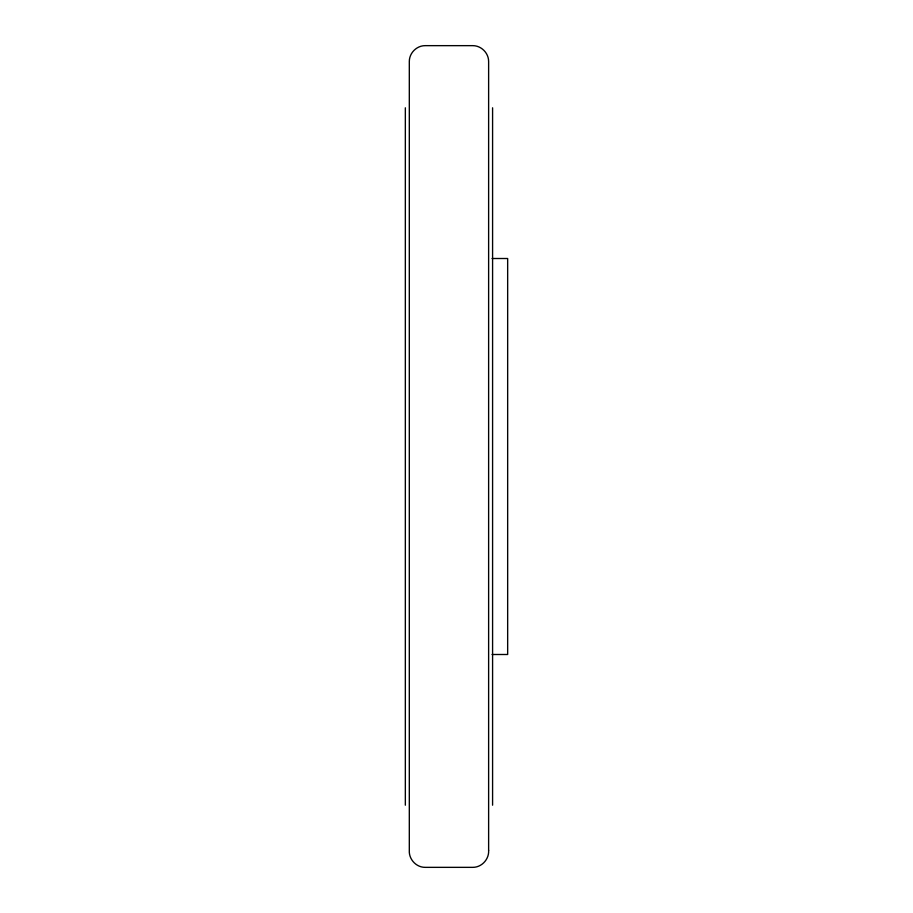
<?xml version="1.0" encoding="UTF-8"?>
<svg xmlns="http://www.w3.org/2000/svg" width="913" height="913" viewBox="0 0 913 913"><rect width="100%" height="100%" fill="white"/><g stroke="black" fill="none" stroke-linecap="round" stroke-linejoin="round"><path stroke-width="1.37" d="M492.061 258.505L507.662 258.505L507.662 654.495L492.061 654.495M492.586 107.802L492.586 805.198M405.338 107.802L405.338 805.198M488.626 850.323C489.242 859.224 481.71 867.43 472.763 867.35L425.173 867.35C416.214 867.43 408.682 859.224 409.309 850.323L409.309 61.513C409.252 53.022 416.682 45.593 425.173 45.65L472.763 45.65C481.254 45.593 488.672 53.022 488.626 61.513L488.626 850.323"/></g></svg>
